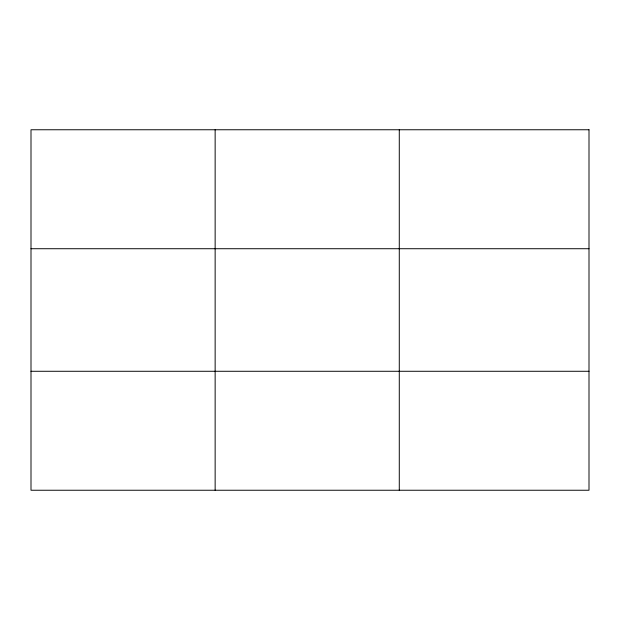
<?xml version="1.0" encoding="UTF-8"?>
<svg xmlns="http://www.w3.org/2000/svg" width="620" height="620" viewBox="0 0 620 620"><rect width="100%" height="100%" fill="white"/><g stroke="black" fill="none" stroke-linecap="round" stroke-linejoin="round"><path stroke-width="0.93" d="M215.14 129.758L215.14 490.242M399.28 129.758L399.28 490.242M31 248.721L589 248.721M31 371.279L589 371.279M589 129.758L589 490.242L31 490.242L31 129.758L589 129.758"/></g></svg>
